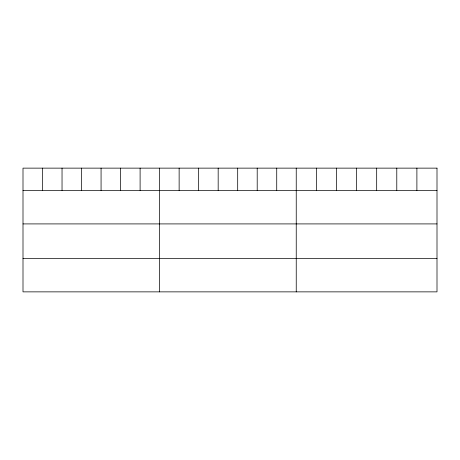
<?xml version="1.0" encoding="UTF-8"?>
<svg xmlns="http://www.w3.org/2000/svg" width="460" height="460" viewBox="0 0 460 460"><rect width="100%" height="100%" fill="white"/><g stroke="black" fill="none" stroke-linecap="round" stroke-linejoin="round"><path stroke-width="0.69" d="M23 190.44L437 190.44M23 223.911L437 223.911M23 258.393L437 258.393M416.892 168.136L416.892 190.44M396.784 168.136L396.784 190.44M376.677 168.136L376.677 190.44M356.563 168.136L356.563 190.44M336.455 168.136L336.455 190.44M316.348 168.136L316.348 190.44M296.24 168.136L296.24 291.864M276.724 168.136L276.724 190.44M257.203 168.136L257.203 190.44M237.688 168.136L237.688 190.44M218.172 168.136L218.172 190.44M198.657 168.136L198.657 190.44M179.136 168.136L179.136 190.44M159.62 168.136L159.62 291.864M140.104 168.136L140.104 190.44M120.583 168.136L120.583 190.44M101.068 168.136L101.068 190.44M81.552 168.136L81.552 190.44M62.037 168.136L62.037 190.44M42.515 168.136L42.515 190.44M437 168.136L23 168.136L23 291.864L437 291.864L437 168.136"/></g></svg>
